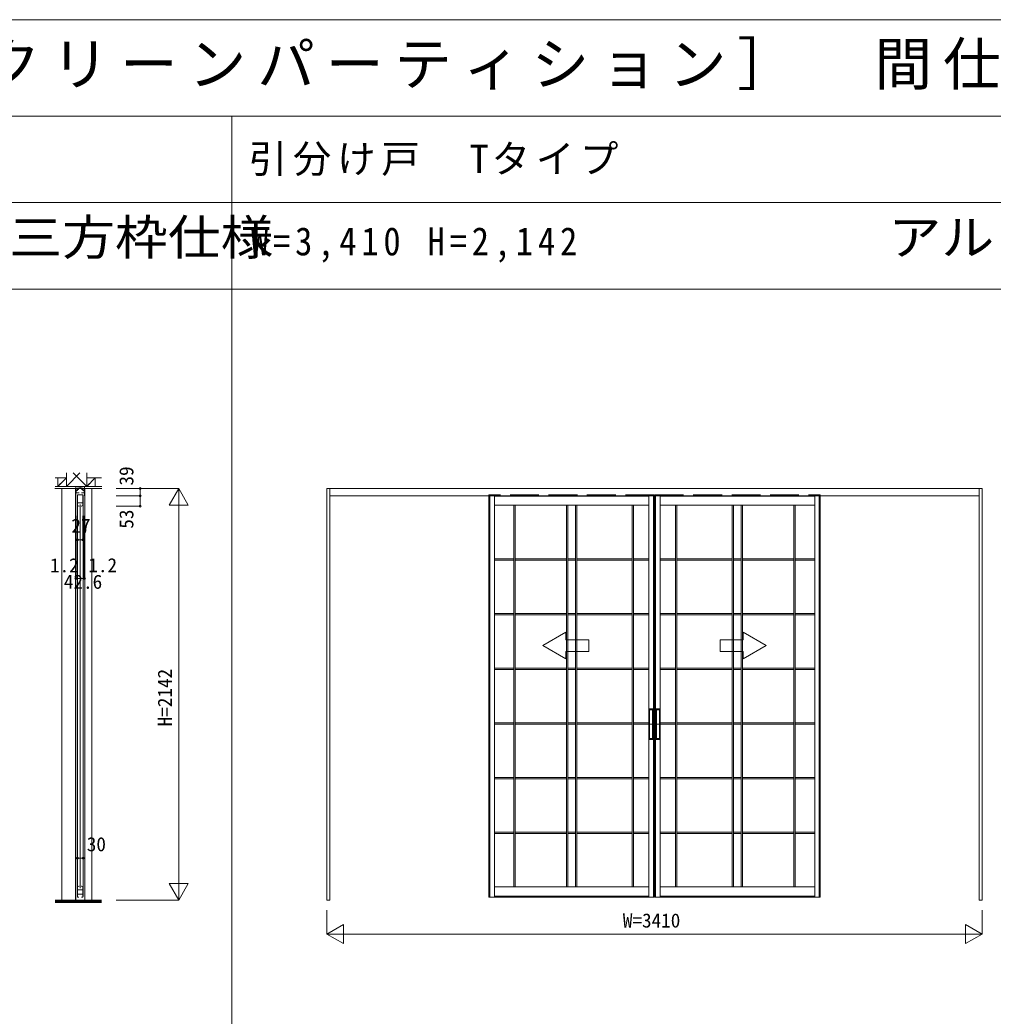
# Model space of a CAD drawing. Units: millimetres, scale not verified. Extents: x -21026 to 6475, y -14850 to 5150.
# Drawn here: x -11327 to -6263, y -31 to 5150 of the extents above; entities that cross this region are included whole.
import ezdxf
from ezdxf.enums import TextEntityAlignment as Align

# ---------------------------------------------------------------- set-up
doc = ezdxf.new("R2010")
doc.units = ezdxf.units.MM
doc.header["$LTSCALE"] = 50
doc.linetypes.add('CHAIN2', pattern=[12, 9, -1, 1, -1])
doc.linetypes.add('DASHED3', pattern=[4, 3, -1])
doc.layers.add('0-0_0', color=7, linetype='Continuous')
for name, color, linetype, lineweight in [('0-1_YKK_F1', 7, 'Continuous', 9), ('0-2_YKK_N1', 2, 'Continuous', 9), ('0-3_YKK_Z1', 7, 'Continuous', 9), ('0-4_YKK_A1', 4, 'Continuous', 9), ('0-6_YKK_C1', 4, 'Continuous', 9)]:
    doc.layers.add(name, color=color, linetype=linetype, lineweight=lineweight)
doc.styles.add('ＭＳ ゴシック', font='')
doc.styles.get('ＭＳ ゴシック').set_extended_font_data('MS Gothic')

msp = doc.modelspace()

# ---------------------------------------------------------------- linework, layer by layer
at = {"layer": '0-1_YKK_F1'}
for p, q in [((-21025, 5150), (6475, 5150)), ((-21025, 4650), (5975, 4650)), ((-10225, -14850), (-10225, 4650)), ((-21025, 4200), (5975, 4200)), ((-21025, 3750), (5975, 3750))]:
    msp.add_line(p, q, dxfattribs=at)
at = {"layer": '0-2_YKK_N1'}
for p, q in [((-10826.08, 2713.5), (-10501.08, 2713.5)), ((-10701.08, 2674.5), (-10701.08, 2713.5)), ((-10826.08, 2674.5), (-10701.08, 2674.5)), ((-10701.08, 2674.5), (-10701.08, 2621.5)), ((-10826.08, 2621.5), (-10701.08, 2621.5)), ((-10551.08, 2626.9), (-10451.08, 2626.9)), ((-11035.77, 2245.5), (-11035.77, 2570.5)), ((-11034.57, 2245.5), (-11034.57, 2570.5)), ((-11026.77, 2570.5), (-11026.77, 2445)), ((-10999.77, 2570.5), (-10999.77, 2445)), ((-10991.97, 2245.5), (-10991.97, 2570.5)), ((-10990.77, 2245.5), (-10990.77, 2570.5)), ((-11026.77, 2445.5), (-10999.77, 2445.5)), ((-11034.57, 2245.5), (-11035.77, 2245.5)), ((-11034.57, 2245.5), (-10991.97, 2245.5)), ((-10991.97, 2245.5), (-10990.77, 2245.5)), ((-11028.27, 665.5), (-11028.27, 790.5)), ((-10998.27, 665.5), (-10998.27, 790.5)), ((-10998.27, 665.5), (-10998.27, 790.5)), ((-10451.08, 658.1), (-10551.08, 658.1)), ((-6320, 520.5), (-6320, 395.5)), ((-9643.4, 445.5), (-9643.4, 345.5)), ((-6320, 395.5), (-6406.6, 345.5))]:
    msp.add_line(p, q, dxfattribs=at)
for points in [[(-10826.08, 571.5), (-10501.08, 571.5), (-10501.08, 2713.5)], [(-10551.08, 2626.9), (-10501.08, 2713.5), (-10451.08, 2626.9)], [(-11028.27, 665.5), (-11028.27, 790.5), (-10998.27, 790.5)], [(-10451.08, 658.1), (-10501.08, 571.5), (-10551.08, 658.1)], [(-9730, 520.5), (-9730, 395.5), (-9643.4, 345.5)], [(-9643.4, 445.5), (-9730, 395.5), (-6320, 395.5)], [(-6320, 395.5), (-6406.6, 445.5), (-6406.6, 345.5)]]:
    msp.add_lwpolyline(points, dxfattribs=at)
for centre in [(-10701.08, 2713.5), (-10701.08, 2674.5), (-10701.08, 2621.5), (-11026.77, 2445.5), (-10999.77, 2445.5), (-11035.77, 2245.5), (-11034.57, 2245.5), (-10991.97, 2245.5), (-10990.77, 2245.5), (-11028.27, 790.5), (-10998.27, 790.5)]:
    msp.add_circle(centre, 5, dxfattribs=at)
at = {"layer": '0-3_YKK_Z1'}
for p, q in [((-11129.77, 2769), (-11144.39, 2769)), ((-11129.77, 2724), (-11084.77, 2769)), ((-11129.77, 2769), (-11129.77, 2724)), ((-11084.77, 2769), (-11129.77, 2769)), ((-11014.77, 2794), (-11084.77, 2724)), ((-11084.77, 2794), (-11084.77, 2724)), ((-11084.77, 2724), (-11084.77, 2769)), ((-11049.77, 2794), (-10979.77, 2724)), ((-10979.77, 2724), (-10979.77, 2794)), ((-10979.77, 2724), (-10934.77, 2769)), ((-10979.77, 2769), (-10979.77, 2724)), ((-10934.77, 2769), (-10979.77, 2769)), ((-10934.77, 2769), (-10901.83, 2769)), ((-10934.77, 2724), (-10934.77, 2769)), ((-11145.26, 2713.5), (-10901.08, 2713.5)), ((-11144.39, 2724), (-10901.44, 2724)), ((-11129.77, 2724), (-11115.56, 2738.21)), ((-11129.77, 2724), (-11084.77, 2724)), ((-11108.77, 2713.5), (-11108.77, 571.5)), ((-11084.77, 2724), (-10979.77, 2724)), ((-11037.77, 2713.5), (-11037.77, 571.5)), ((-11036.77, 2713.5), (-11036.77, 571.5)), ((-11035.77, 2713.5), (-10990.77, 2724)), ((-11035.77, 2713.5), (-11035.77, 2724)), ((-10990.77, 2713.5), (-10990.77, 2724)), ((-10989.77, 2713.5), (-10989.77, 571.5)), ((-10979.77, 2724), (-10965.35, 2738.42)), ((-10979.77, 2724), (-10934.77, 2724)), ((-10952.77, 2713.5), (-10952.77, 571.5)), ((-11142.9, 571.5), (-10902.83, 571.5)), ((-11142.9, 569.5), (-10902.83, 569.5)), ((-11142.9, 567.5), (-10902.83, 567.5)), ((-11142.9, 565.5), (-10902.83, 565.5)), ((-11142.9, 563.5), (-10902.83, 563.5)), ((-11142.9, 561.5), (-10902.83, 561.5)), ((-10902.83, 559.5), (-11142.9, 559.5))]:
    msp.add_line(p, q, dxfattribs=at)
at = {"layer": '0-4_YKK_A1'}
for p, q in [((-9730, 2713.5), (-8024.5, 2713.5)), ((-9730, 571.5), (-9730, 2713.5)), ((-9715, 571.5), (-9715, 2713.5)), ((-6320, 2713.5), (-8025.5, 2713.5)), ((-6335, 571.5), (-6335, 2713.5)), ((-6320, 571.5), (-6320, 2713.5)), ((-8024.5, 2674.5), (-9715, 2674.5)), ((-8886.5, 2679.5), (-8886.5, 588)), ((-8886.5, 2674.5), (-8886.5, 586.5)), ((-8882.5, 2674.5), (-8882.5, 586.5)), ((-8858.5, 2674.5), (-8858.5, 588)), ((-8054.5, 2673.5), (-8858.5, 2673.5)), ((-8054.5, 2674.5), (-8054.5, 1567.5)), ((-8030.5, 2674.5), (-8030.5, 586.5)), ((-8026.5, 2674.5), (-8026.5, 586.5)), ((-8025.5, 2674.5), (-6335, 2674.5)), ((-8023.5, 2674.5), (-8023.5, 586.5)), ((-8019.5, 2674.5), (-8019.5, 586.5)), ((-7995.5, 2674.5), (-7995.5, 1567.5)), ((-7995.5, 2673.5), (-7191.5, 2673.5)), ((-7191.5, 2674.5), (-7191.5, 588)), ((-7167.5, 2674.5), (-7167.5, 586.5)), ((-7163.5, 2679.5), (-7163.5, 588)), ((-7163.5, 2674.5), (-7163.5, 586.5)), ((-8858.5, 2625.5), (-8054.5, 2625.5)), ((-8756.56, 2625.5), (-8756.56, 640.5)), ((-8749.76, 2625.5), (-8749.76, 640.5)), ((-8483.45, 2625.5), (-8483.45, 640.5)), ((-8476.55, 2625.5), (-8476.55, 640.5)), ((-8436.45, 2625.5), (-8436.45, 640.5)), ((-8429.55, 2625.5), (-8429.55, 640.5)), ((-8141.4, 2625.5), (-8141.4, 640.5)), ((-8134.6, 2625.5), (-8134.6, 640.5)), ((-7191.5, 2625.5), (-7995.5, 2625.5)), ((-7915.4, 2625.5), (-7915.4, 640.5)), ((-7908.6, 2625.5), (-7908.6, 640.5)), ((-7620.45, 2625.5), (-7620.45, 640.5)), ((-7613.55, 2625.5), (-7613.55, 640.5)), ((-7573.45, 2625.5), (-7573.45, 640.5)), ((-7566.55, 2625.5), (-7566.55, 640.5)), ((-7300.24, 2625.5), (-7300.24, 640.5)), ((-7293.44, 2625.5), (-7293.44, 640.5)), ((-8756.56, 2347.84), (-8858.5, 2347.84)), ((-8756.56, 2340.94), (-8858.5, 2340.94)), ((-8483.45, 2347.84), (-8749.76, 2347.84)), ((-8483.45, 2340.94), (-8749.76, 2340.94)), ((-8436.45, 2347.84), (-8476.55, 2347.84)), ((-8436.45, 2340.94), (-8476.55, 2340.94)), ((-8141.4, 2347.84), (-8429.55, 2347.84)), ((-8141.4, 2340.94), (-8429.55, 2340.94)), ((-8054.5, 2347.84), (-8134.6, 2347.84)), ((-8054.5, 2340.94), (-8134.6, 2340.94)), ((-7995.5, 2347.84), (-7915.4, 2347.84)), ((-7995.5, 2340.94), (-7915.4, 2340.94)), ((-7908.6, 2347.84), (-7620.45, 2347.84)), ((-7908.6, 2340.94), (-7620.45, 2340.94)), ((-7613.55, 2347.84), (-7573.45, 2347.84)), ((-7613.55, 2340.94), (-7573.45, 2340.94)), ((-7566.55, 2347.84), (-7300.24, 2347.84)), ((-7566.55, 2340.94), (-7300.24, 2340.94)), ((-7293.44, 2347.84), (-7191.5, 2347.84)), ((-7293.44, 2340.94), (-7191.5, 2340.94)), ((-8756.56, 2063.29), (-8858.5, 2063.29)), ((-8756.56, 2056.38), (-8858.5, 2056.38)), ((-8483.45, 2063.29), (-8749.76, 2063.29)), ((-8483.45, 2056.38), (-8749.76, 2056.38)), ((-8436.45, 2063.29), (-8476.55, 2063.29)), ((-8436.45, 2056.38), (-8476.55, 2056.38)), ((-8141.4, 2063.29), (-8429.55, 2063.29)), ((-8141.4, 2056.38), (-8429.55, 2056.38)), ((-8054.5, 2063.29), (-8134.6, 2063.29)), ((-8054.5, 2056.38), (-8134.6, 2056.38)), ((-7995.5, 2063.29), (-7915.4, 2063.29)), ((-7995.5, 2056.38), (-7915.4, 2056.38)), ((-7908.6, 2063.29), (-7620.45, 2063.29)), ((-7908.6, 2056.38), (-7620.45, 2056.38)), ((-7613.55, 2063.29), (-7573.45, 2063.29)), ((-7613.55, 2056.38), (-7573.45, 2056.38)), ((-7566.55, 2063.29), (-7300.24, 2063.29)), ((-7566.55, 2056.38), (-7300.24, 2056.38)), ((-7293.44, 2063.29), (-7191.5, 2063.29)), ((-7293.44, 2056.38), (-7191.5, 2056.38)), ((-8606.25, 1895.86), (-8486.25, 1965.15)), ((-8486.25, 1925.86), (-8486.25, 1965.15)), ((-7563.75, 1925.86), (-7563.75, 1965.15)), ((-7443.75, 1895.86), (-7563.75, 1965.15)), ((-8606.25, 1895.86), (-8486.25, 1826.58)), ((-8366.25, 1865.86), (-8486.25, 1865.86)), ((-8486.25, 1826.58), (-8486.25, 1865.86)), ((-7683.75, 1865.86), (-7563.75, 1865.86)), ((-7443.75, 1895.86), (-7563.75, 1826.58)), ((-7563.75, 1826.58), (-7563.75, 1865.86)), ((-8756.56, 1778.73), (-8858.5, 1778.73)), ((-8756.56, 1771.83), (-8858.5, 1771.83)), ((-8483.45, 1778.73), (-8749.76, 1778.73)), ((-8483.45, 1771.83), (-8749.76, 1771.83)), ((-8436.45, 1778.73), (-8476.55, 1778.73)), ((-8436.45, 1771.83), (-8476.55, 1771.83)), ((-8141.4, 1778.73), (-8429.55, 1778.73)), ((-8141.4, 1771.83), (-8429.55, 1771.83)), ((-8054.5, 1778.73), (-8134.6, 1778.73)), ((-8054.5, 1771.83), (-8134.6, 1771.83)), ((-7995.5, 1778.73), (-7915.4, 1778.73)), ((-7995.5, 1771.83), (-7915.4, 1771.83)), ((-7908.6, 1778.73), (-7620.45, 1778.73)), ((-7908.6, 1771.83), (-7620.45, 1771.83)), ((-7613.55, 1778.73), (-7573.45, 1778.73)), ((-7613.55, 1771.83), (-7573.45, 1771.83)), ((-7566.55, 1778.73), (-7300.24, 1778.73)), ((-7566.55, 1771.83), (-7300.24, 1771.83)), ((-7293.44, 1778.73), (-7191.5, 1778.73)), ((-7293.44, 1771.83), (-7191.5, 1771.83)), ((-8055.1, 1408), (-8055.1, 1567)), ((-8054.6, 1567.5), (-8031.6, 1567.5)), ((-8054.6, 1566.5), (-8051.6, 1566.5)), ((-8054.1, 1566.5), (-8054.1, 1408.5)), ((-8051.47, 1566.52), (-8051.47, 1408.5)), ((-8051.35, 1566.57), (-8050.72, 1566.93)), ((-8050.6, 1566.98), (-8050.6, 1408.02)), ((-8035.6, 1562.5), (-8050.6, 1562.5)), ((-8050.47, 1567), (-8035.73, 1567)), ((-8035.6, 1567), (-8035.6, 1408.02)), ((-8034.85, 1566.57), (-8035.48, 1566.93)), ((-8034.73, 1566.52), (-8034.73, 1408.5)), ((-8034.6, 1566.5), (-8031.6, 1566.5)), ((-8032.1, 1566.5), (-8032.1, 1408.5)), ((-8031.1, 1567), (-8031.1, 1408)), ((-8018.9, 1567), (-8018.9, 1408)), ((-7995.4, 1567.5), (-8018.4, 1567.5)), ((-8015.4, 1566.5), (-8018.4, 1566.5)), ((-8017.9, 1566.5), (-8017.9, 1408.5)), ((-8015.27, 1566.52), (-8015.27, 1408.5)), ((-8015.15, 1566.57), (-8014.52, 1566.93)), ((-8014.4, 1567), (-8014.4, 1408.02)), ((-8014.4, 1562.5), (-7999.4, 1562.5)), ((-7999.53, 1567), (-8014.27, 1567)), ((-7999.4, 1566.98), (-7999.4, 1408.02)), ((-7998.65, 1566.57), (-7999.28, 1566.93)), ((-7998.53, 1566.52), (-7998.53, 1408.5)), ((-7995.4, 1566.5), (-7998.4, 1566.5)), ((-7995.9, 1566.5), (-7995.9, 1408.5)), ((-7994.9, 1408), (-7994.9, 1567)), ((-8756.56, 1494.17), (-8858.5, 1494.17)), ((-8756.56, 1487.27), (-8858.5, 1487.27)), ((-8483.45, 1494.17), (-8749.76, 1494.17)), ((-8483.45, 1487.27), (-8749.76, 1487.27)), ((-8436.45, 1494.17), (-8476.55, 1494.17)), ((-8436.45, 1487.27), (-8476.55, 1487.27)), ((-8141.4, 1494.17), (-8429.55, 1494.17)), ((-8141.4, 1487.27), (-8429.55, 1487.27)), ((-8054.5, 1494.17), (-8134.6, 1494.17)), ((-8054.5, 1487.27), (-8134.6, 1487.27)), ((-7995.5, 1494.17), (-7915.4, 1494.17)), ((-7995.5, 1487.27), (-7915.4, 1487.27)), ((-7908.6, 1494.17), (-7620.45, 1494.17)), ((-7908.6, 1487.27), (-7620.45, 1487.27)), ((-7613.55, 1494.17), (-7573.45, 1494.17)), ((-7613.55, 1487.27), (-7573.45, 1487.27)), ((-7566.55, 1494.17), (-7300.24, 1494.17)), ((-7566.55, 1487.27), (-7300.24, 1487.27)), ((-7293.44, 1494.17), (-7191.5, 1494.17)), ((-7293.44, 1487.27), (-7191.5, 1487.27)), ((-8054.6, 1408.5), (-8051.6, 1408.5)), ((-8031.6, 1407.5), (-8054.6, 1407.5)), ((-8054.5, 1407.5), (-8054.5, 588)), ((-8051.35, 1408.43), (-8050.72, 1408.07)), ((-8050.6, 1412.5), (-8035.6, 1412.5)), ((-8050.47, 1408), (-8035.73, 1408)), ((-8034.85, 1408.43), (-8035.48, 1408.07)), ((-8034.6, 1408.5), (-8031.6, 1408.5)), ((-8015.4, 1408.5), (-8018.4, 1408.5)), ((-8018.4, 1407.5), (-7995.4, 1407.5)), ((-8015.15, 1408.43), (-8014.52, 1408.07)), ((-7999.4, 1412.5), (-8014.4, 1412.5)), ((-7999.53, 1408), (-8014.27, 1408)), ((-7998.65, 1408.43), (-7999.28, 1408.07)), ((-7995.4, 1408.5), (-7998.4, 1408.5)), ((-7995.5, 1407.5), (-7995.5, 588)), ((-8756.56, 1209.61), (-8858.5, 1209.61)), ((-8756.56, 1202.71), (-8858.5, 1202.71)), ((-8483.45, 1209.61), (-8749.76, 1209.61)), ((-8483.45, 1202.71), (-8749.76, 1202.71)), ((-8436.45, 1209.61), (-8476.55, 1209.61)), ((-8436.45, 1202.71), (-8476.55, 1202.71)), ((-8141.4, 1209.61), (-8429.55, 1209.61)), ((-8141.4, 1202.71), (-8429.55, 1202.71)), ((-8054.5, 1209.61), (-8134.6, 1209.61)), ((-8054.5, 1202.71), (-8134.6, 1202.71)), ((-7995.5, 1209.61), (-7915.4, 1209.61)), ((-7995.5, 1202.71), (-7915.4, 1202.71)), ((-7908.6, 1209.61), (-7620.45, 1209.61)), ((-7908.6, 1202.71), (-7620.45, 1202.71)), ((-7613.55, 1209.61), (-7573.45, 1209.61)), ((-7613.55, 1202.71), (-7573.45, 1202.71)), ((-7566.55, 1209.61), (-7300.24, 1209.61)), ((-7566.55, 1202.71), (-7300.24, 1202.71)), ((-7293.44, 1209.61), (-7191.5, 1209.61)), ((-7293.44, 1202.71), (-7191.5, 1202.71)), ((-8756.56, 925.06), (-8858.5, 925.06)), ((-8756.56, 918.16), (-8858.5, 918.16)), ((-8483.45, 925.06), (-8749.76, 925.06)), ((-8483.45, 918.16), (-8749.76, 918.16)), ((-8436.45, 925.06), (-8476.55, 925.06)), ((-8436.45, 918.16), (-8476.55, 918.16)), ((-8141.4, 925.06), (-8429.55, 925.06)), ((-8141.4, 918.16), (-8429.55, 918.16)), ((-8054.5, 925.06), (-8134.6, 925.06)), ((-8054.5, 918.16), (-8134.6, 918.16)), ((-7995.5, 925.06), (-7915.4, 925.06)), ((-7995.5, 918.16), (-7915.4, 918.16)), ((-7908.6, 925.06), (-7620.45, 925.06)), ((-7908.6, 918.16), (-7620.45, 918.16)), ((-7613.55, 925.06), (-7573.45, 925.06)), ((-7613.55, 918.16), (-7573.45, 918.16)), ((-7566.55, 925.06), (-7300.24, 925.06)), ((-7566.55, 918.16), (-7300.24, 918.16)), ((-7293.44, 925.06), (-7191.5, 925.06)), ((-7293.44, 918.16), (-7191.5, 918.16)), ((-8858.5, 586.5), (-8858.5, 640.5)), ((-8054.5, 640.5), (-8858.5, 640.5)), ((-8054.5, 586.5), (-8054.5, 640.5)), ((-7995.5, 640.5), (-7191.5, 640.5)), ((-7995.5, 586.5), (-7995.5, 640.5)), ((-7191.5, 586.5), (-7191.5, 640.5)), ((-9730, 571.5), (-9715, 571.5)), ((-8886.5, 586.5), (-8858.5, 586.5)), ((-8858.5, 592.5), (-8054.5, 592.5)), ((-8026.5, 586.5), (-8858.5, 586.5)), ((-8026.5, 586.5), (-8054.5, 586.5)), ((-8023.5, 586.5), (-7191.5, 586.5)), ((-8023.5, 586.5), (-7995.5, 586.5)), ((-7191.5, 592.5), (-7995.5, 592.5)), ((-7163.5, 586.5), (-7191.5, 586.5)), ((-6335, 571.5), (-6320, 571.5))]:
    msp.add_line(p, q, dxfattribs=at)
at = {"layer": '0-4_YKK_A1', "linetype": 'DASHED3'}
for p, q in [((-8886.5, 2679.5), (-8886.5, 2674.5)), ((-8026.5, 2679.5), (-8886.5, 2679.5)), ((-8882.5, 2679.5), (-8882.5, 2674.5)), ((-8858.5, 2679.5), (-8858.5, 2674.5)), ((-8054.5, 2679.5), (-8054.5, 2674.5)), ((-8030.5, 2679.5), (-8030.5, 2674.5)), ((-8026.5, 2679.5), (-8026.5, 2674.5)), ((-8023.5, 2679.5), (-7163.5, 2679.5)), ((-8023.5, 2679.5), (-8023.5, 2674.5)), ((-8019.5, 2679.5), (-8019.5, 2674.5)), ((-7995.5, 2679.5), (-7995.5, 2674.5)), ((-7191.5, 2679.5), (-7191.5, 2674.5)), ((-7167.5, 2679.5), (-7167.5, 2674.5)), ((-7163.5, 2679.5), (-7163.5, 2674.5))]:
    msp.add_line(p, q, dxfattribs=at)
at = {"layer": '0-4_YKK_A1', "linetype": 'CHAIN2'}
for p, q in [((-8079.88, 1487.5), (-7987.36, 1487.5)), ((-7970.12, 1487.5), (-8062.64, 1487.5))]:
    msp.add_line(p, q, dxfattribs=at)
at = {"layer": '0-4_YKK_A1'}
for points in [[(-8486.25, 1925.86), (-8366.25, 1925.86), (-8366.25, 1865.86)], [(-7563.75, 1925.86), (-7683.75, 1925.86), (-7683.75, 1865.86)]]:
    msp.add_lwpolyline(points, dxfattribs=at)
for centre, start, end in [((-8054.6, 1567), 90, 180), ((-8054.6, 1567), 180, 270), ((-8051.6, 1567), 270, 300), ((-8050.47, 1566.5), 90, 119.99998), ((-8035.73, 1566.5), 60, 90), ((-8034.6, 1567), 239.99998, 270), ((-8031.6, 1567), 0, 90), ((-8031.6, 1567), 270, 0), ((-8018.4, 1567), 90, 180), ((-8018.4, 1567), 180, 270), ((-8015.4, 1567), 270, 300), ((-8014.27, 1566.5), 90, 119.99998), ((-7999.53, 1566.5), 60, 90), ((-7998.4, 1567), 239.99998, 270), ((-7995.4, 1567), 0, 90), ((-7995.4, 1567), 270, 0), ((-8054.6, 1408), 90, 180), ((-8054.6, 1408), 180, 270), ((-8051.6, 1408), 60, 90), ((-8050.47, 1408.5), 239.99998, 270), ((-8035.73, 1408.5), 270, 300), ((-8034.6, 1408), 90, 119.99998), ((-8031.6, 1408), 0, 90), ((-8031.6, 1408), 270, 0), ((-8018.4, 1408), 90, 180), ((-8018.4, 1408), 180, 270), ((-8015.4, 1408), 60, 90), ((-8014.27, 1408.5), 239.99998, 270), ((-7999.53, 1408.5), 270, 300), ((-7998.4, 1408), 90, 119.99998), ((-7995.4, 1408), 0, 90), ((-7995.4, 1408), 270, 0)]:
    msp.add_arc(centre, 0.5, start, end, dxfattribs=at)
at = {"layer": '0-6_YKK_C1'}
for p, q in [((-11035.77, 2713.5), (-11035.77, 2674.5)), ((-10990.77, 2713.5), (-11035.77, 2713.5)), ((-11034.27, 2703), (-11027.07, 2703)), ((-11034.27, 2689.7), (-11034.27, 2703)), ((-11033.77, 2712.2), (-11033.77, 2703)), ((-11027.07, 2703), (-11027.07, 2713.5)), ((-11022.67, 2708.2), (-11022.67, 2713.5)), ((-11020.67, 2708.2), (-11022.67, 2708.2)), ((-11005.87, 2708.2), (-11003.87, 2708.2)), ((-11003.87, 2708.2), (-11003.87, 2713.5)), ((-10999.47, 2713.5), (-10999.47, 2703)), ((-10999.47, 2703), (-10992.27, 2703)), ((-10992.77, 2712.2), (-10992.77, 2703)), ((-10992.27, 2703), (-10992.27, 2689.7)), ((-10990.77, 2674.5), (-10990.77, 2713.5)), ((-11019.47, 2689.7), (-11034.27, 2689.7)), ((-11028.27, 2679.5), (-11028.27, 590.5)), ((-11026.77, 2625.25), (-11026.77, 2679.5)), ((-11026.77, 2679.5), (-10999.77, 2679.5)), ((-10992.27, 2689.7), (-11007.07, 2689.7)), ((-10999.77, 2679.5), (-10999.77, 2625.25)), ((-10998.27, 590.5), (-10998.27, 2679.5)), ((-11026.77, 2638), (-10999.77, 2638)), ((-11020.27, 2621.5), (-11026.77, 2625.25)), ((-11018.77, 2621.5), (-11020.27, 2621.5)), ((-11013.27, 2629), (-11013.27, 634)), ((-11006.27, 2621.5), (-11007.77, 2621.5)), ((-10999.77, 2625.25), (-11006.27, 2621.5)), ((-11026.77, 640.75), (-11026.77, 586.5)), ((-11026.77, 626.1), (-10999.77, 626.1)), ((-11006.27, 644.5), (-11007.77, 644.5)), ((-10999.77, 640.75), (-11006.27, 644.5)), ((-10999.77, 586.5), (-10999.77, 640.75)), ((-11026.77, 603.5), (-10999.77, 603.5)), ((-11026.77, 586.5), (-11019.77, 586.5)), ((-11006.77, 586.5), (-10999.77, 586.5))]:
    msp.add_line(p, q, dxfattribs=at)
msp.add_lwpolyline([(-11018.77, 644.5), (-11020.27, 644.5), (-11026.77, 640.75)], dxfattribs=at)

# ---------------------------------------------------------------- texts
at = {"layer": '0-0_0', "color": 3, "style": 'ＭＳ ゴシック', "width": 1.1}
for p in [(-12207.69, 3872.59), (-6807.69, 3872.59)]:
    msp.add_text('アルミ三方枠仕様', height=183.3, dxfattribs=at).set_placement(p, align=Align.BOTTOM_LEFT)
at = {"layer": '0-0_0', "color": 3, "insert": (-20441.67, 4775), "char_height": 219.9, "attachment_point": 7, "style": 'ＭＳ ゴシック'}
msp.add_mtext('\\T1.19;ＡＹＷＳＰ＿Ｗ２１＿Ａ\\~\\~アルミインテリア建材\\~\\~［スクリーンパーティション］\\~\\~間仕切\\~\\~上吊り\\~\\~スライディングタイプ\\~\\~引分け戸\\~\\~呼称高２１\u3000２／２', dxfattribs=at)
at = {"layer": '0-0_0', "char_height": 146.6, "attachment_point": 7, "style": 'ＭＳ ゴシック'}
for s, insert in [('\\T1.15;引分け戸\\~\\~Tタイプ', (-10136.67, 4337.5)), ('\\T1.28;\\W0.9;W=3,410\\~H=2,142', (-10125, 3887.5))]:
    msp.add_mtext(s, dxfattribs=dict(at, insert=insert))
at = {"layer": '0-2_YKK_N1', "color": 4, "style": 'ＭＳ ゴシック'}
for s, p in [('39', (-10714.59, 2728.22)), ('53', (-10714.59, 2503.74)), ('H=2142', (-10514.59, 1475.62))]:
    msp.add_text(s, height=73.31, rotation=90, dxfattribs=at).set_placement(p, align=Align.BOTTOM_LEFT)
for s, p in [('27', (-11059.54, 2460.46)), ('1.2', (-11170.71, 2254.87)), ('1.2', (-10971.18, 2255.27)), ('42.6', (-11098.36, 2169.27)), ('30', (-10979.26, 804.23)), ('W=3410', (-8189.88, 407.5))]:
    msp.add_text(s, height=73.31, dxfattribs=at).set_placement(p, align=Align.BOTTOM_LEFT)

doc.saveas('drawing.dxf')
